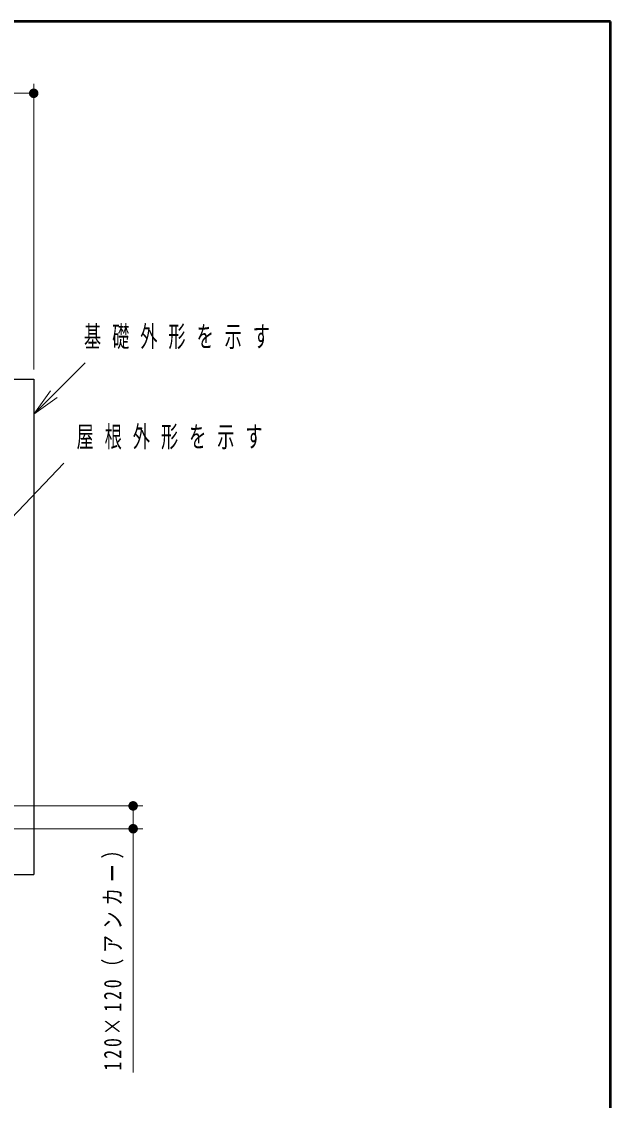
# Model space of a CAD drawing. Units: millimetres on the paper, scale 1:50. Extents: x -365 to 0, y 0 to 257.
# Drawn here: x -61.8 to 0, y 143.8 to 257 of the extents above; entities that cross this region are included whole.
import ezdxf

# ---------------------------------------------------------------- set-up
doc = ezdxf.new("R2010")
doc.units = ezdxf.units.MM
doc.layers.add('LY_1', color=7, linetype='Continuous', lineweight=25)
doc.layers.add('LY_2', color=7, linetype='Continuous', lineweight=13)
doc.styles.add('ＭＳ ゴシック', font='')
doc.styles.get('ＭＳ ゴシック').set_extended_font_data('MS Gothic')

# ---------------------------------------------------------------- blocks, each defined once
blk = doc.blocks.new('open_arrow')
at = {"color": 0, "linetype": 'Continuous', "lineweight": -2}
blk.add_lwpolyline([(7.5, 1.25), (0, 0), (7.5, -1.25)], dxfattribs=at)
blk = doc.blocks.new('filled_dot')
at = {"color": 0, "linetype": 'Continuous', "lineweight": -2, "const_width": 1.25}
blk.add_lwpolyline([(-0.625, 0, 1), (0.625, 0, 1)], format="xyb", close=True, dxfattribs=at)

msp = doc.modelspace()

# ---------------------------------------------------------------- linework, layer by layer
at = {"layer": 'LY_1', "lineweight": 13}
for p, q in [((-60.505, 220.471), (-60.505, 250.471)), ((-152.505, 249.471), (-60.505, 249.471)), ((-60.505, 215.775), (-55.107, 221.173)), ((-65.395, 202.202), (-57.327, 210.651)), ((-64.305, 174.671), (-49.072, 174.671)), ((-50.072, 174.671), (-50.072, 146.687)), ((-64.305, 172.271), (-49.072, 172.271))]:
    msp.add_line(p, q, dxfattribs=at)
at = {"layer": 'LY_1', "color": 131}
for p, q in [((-152.505, 219.471), (-60.505, 219.471)), ((-60.505, 219.471), (-60.505, 167.471)), ((-152.505, 167.471), (-60.505, 167.471))]:
    msp.add_line(p, q, dxfattribs=at)
at = {"layer": 'LY_2', "lineweight": 50}
for p, q in [((0, 257), (-365, 257)), ((0, 0), (0, 257))]:
    msp.add_line(p, q, dxfattribs=at)

# ---------------------------------------------------------------- block references
at = {"layer": 'LY_1', "lineweight": 13, "xscale": 0.4, "yscale": 0.4}
for name, p, rotation in [('filled_dot', (-60.505, 249.471), 180), ('open_arrow', (-60.505, 215.775), 45), ('filled_dot', (-50.072, 174.671), 270), ('filled_dot', (-50.072, 172.271), 90)]:
    msp.add_blockref(name, p, dxfattribs=dict(at, rotation=rotation))

# ---------------------------------------------------------------- texts
at = {"layer": 'LY_1', "char_height": 2.199, "attachment_point": 4, "style": 'ＭＳ ゴシック'}
for s, insert in [('\\T1.64;\\W0.6;基礎外形を示す', (-55.227, 223.823)), ('\\T1.64;\\W0.6;屋根外形を示す', (-56.006, 213.301))]:
    msp.add_mtext(s, dxfattribs=dict(at, insert=insert))
at = {"layer": 'LY_1', "insert": (-51.072, 159.25), "char_height": 1.833, "attachment_point": 8, "rotation": 90, "style": 'ＭＳ ゴシック'}
msp.add_mtext('\\T1.32;\\W0.75;120×120（アンカー）', dxfattribs=at)

doc.saveas('drawing.dxf')
